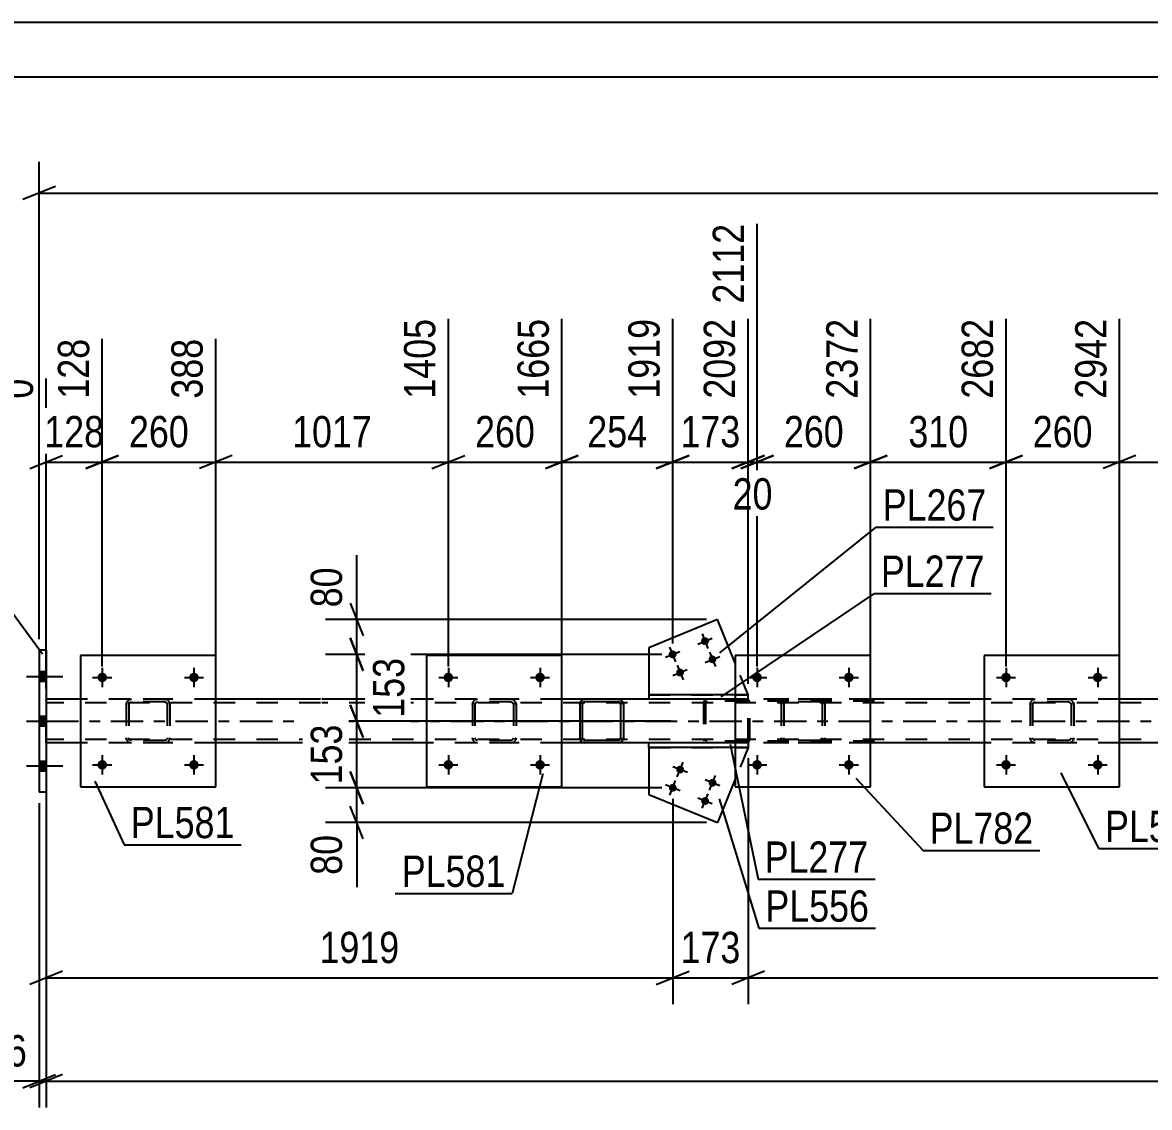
# Model space of a CAD drawing. Header units: millimetres. Extents: x -78 to 763, y -424 to 170.
# Drawn here: x 8.3 to 111.5, y 71 to 170.3 of the extents above; entities that cross this region are included whole.
import ezdxf

# ---------------------------------------------------------------- set-up
doc = ezdxf.new("R2010")
doc.units = ezdxf.units.MM
doc.linetypes.add('DXK_LINE_DOT2', pattern=[3.9198, 1.9599, -1.9599])
doc.linetypes.add('DXK_LINE_DOT3', pattern=[5.9187, 2.979, -0.9799, 0.9799, -0.9799])
doc.styles.add('Arial Narrow', font='ARIALN.TTF', dxfattribs={"height": 0.2})

# ---------------------------------------------------------------- blocks, each defined once
blk = doc.blocks.new('Unknown-814185653-1133')
at = {"color": 5, "linetype": 'Continuous'}
for p, q in [((762.64, 170.32), (-78.36, 170.32)), ((757.64, 165.32), (-73.36, 165.32))]:
    blk.add_line(p, q, dxfattribs=at)
blk = doc.blocks.new('Part-814185653-2942 - 2694')
at = {"color": 2, "linetype": 'Continuous'}
for p, q in [((73.55, 108.77), (65.62, 108.77)), ((65.62, 108.77), (65.62, 108.37)), ((73.55, 108.37), (65.62, 108.37))]:
    blk.add_line(p, q, dxfattribs=at)
at = {"color": 7, "linetype": 'DXK_LINE_DOT2'}
for p, q in [((74.73, 108.77), (73.55, 108.77)), ((74.73, 108.37), (74.73, 108.77)), ((73.55, 108.37), (74.73, 108.37))]:
    blk.add_line(p, q, dxfattribs=at)
blk = doc.blocks.new('Part-814185653-2716 - 2694')
at = {"color": 2, "linetype": 'Continuous'}
for p, q in [((108.75, 112.37), (96.35, 112.37)), ((96.35, 112.37), (96.35, 100.37)), ((108.75, 100.37), (108.75, 112.37)), ((96.35, 100.37), (108.75, 100.37))]:
    blk.add_line(p, q, dxfattribs=at)
blk = doc.blocks.new('Part-814185653-2717 - 2694')
at = {"color": 7, "linetype": 'DXK_LINE_DOT2'}
for p, q in [((49.47, 107.89), (49.5, 108.08)), ((49.5, 108.08), (49.47, 107.89)), ((49.47, 107.89), (49.47, 104.85)), ((49.71, 107.89), (49.72, 107.98)), ((49.71, 107.89), (49.71, 104.85)), ((49.72, 107.98), (49.78, 108.06)), ((49.76, 108.34), (49.95, 108.37)), ((49.95, 108.37), (49.76, 108.34)), ((49.78, 108.06), (49.85, 108.11)), ((49.85, 108.11), (49.95, 108.13)), ((52.99, 108.37), (49.95, 108.37)), ((52.99, 108.13), (49.95, 108.13)), ((52.99, 108.37), (53.17, 108.34)), ((53.17, 108.34), (52.99, 108.37)), ((52.99, 108.13), (53.08, 108.11)), ((53.08, 108.11), (53.16, 108.06)), ((53.16, 108.06), (53.21, 107.98)), ((53.21, 107.98), (53.23, 107.89)), ((53.23, 107.89), (53.23, 104.85)), ((53.43, 108.08), (53.47, 107.89)), ((53.47, 107.89), (53.43, 108.08)), ((53.47, 107.89), (53.47, 104.85)), ((49.5, 104.67), (49.47, 104.85)), ((49.47, 104.85), (49.5, 104.67)), ((49.72, 104.76), (49.71, 104.85)), ((49.78, 104.68), (49.72, 104.76)), ((49.95, 104.37), (49.76, 104.41)), ((49.76, 104.41), (49.95, 104.37)), ((49.85, 104.63), (49.78, 104.68)), ((49.95, 104.61), (49.85, 104.63)), ((52.99, 104.61), (49.95, 104.61)), ((52.99, 104.37), (49.95, 104.37)), ((53.08, 104.63), (52.99, 104.61)), ((53.17, 104.41), (52.99, 104.37)), ((52.99, 104.37), (53.17, 104.41)), ((53.16, 104.68), (53.08, 104.63)), ((53.21, 104.76), (53.16, 104.68)), ((53.23, 104.85), (53.21, 104.76)), ((53.47, 104.85), (53.43, 104.67)), ((53.43, 104.67), (53.47, 104.85))]:
    blk.add_line(p, q, dxfattribs=at)
at = {"color": 7, "linetype": 'DXK_LINE_DOT3'}
blk.add_line((51.47, 106.37), (51.47, 106.37), dxfattribs=at)
at = {"color": 7, "linetype": 'DXK_LINE_DOT2'}
for centre, start, end in [((49.95, 107.89), 112.5, 157.5), ((49.95, 107.89), 112.5, 157.5), ((52.99, 107.89), 22.5, 67.5), ((52.99, 107.89), 22.5, 67.5), ((49.95, 104.85), 202.5, 247.5), ((49.95, 104.85), 202.5, 247.5), ((52.99, 104.85), 292.5, 337.5), ((52.99, 104.85), 292.5, 337.5)]:
    blk.add_arc(centre, 0.48, start, end, dxfattribs=at)
blk = doc.blocks.new('Part-814185653-2722 - 2694')
at = {"color": 2, "linetype": 'Continuous'}
for p, q in [((57.67, 112.37), (45.27, 112.37)), ((45.27, 112.37), (45.27, 100.37)), ((57.67, 100.37), (57.67, 112.37)), ((45.27, 100.37), (57.67, 100.37))]:
    blk.add_line(p, q, dxfattribs=at)
blk = doc.blocks.new('Bolt-814185653-2788 - 2694')
at = {"linetype": 'Continuous'}
for points in [[(98.79, 110.37, -1), (97.91, 110.37, -1)], [(107.19, 110.37, -1), (106.31, 110.37, -1)]]:
    blk.add_hatch(color=1, dxfattribs=at).paths.add_polyline_path(points)
at = {"color": 1, "linetype": 'Continuous'}
for p, q in [((98.35, 111.25), (98.35, 109.49)), ((106.75, 111.25), (106.75, 109.49)), ((97.47, 110.37), (99.23, 110.37)), ((105.87, 110.37), (107.63, 110.37))]:
    blk.add_line(p, q, dxfattribs=at)
blk = doc.blocks.new('Bolt-814185653-2789 - 2694')
at = {"linetype": 'Continuous'}
for points in [[(47.71, 102.37, -1), (46.83, 102.37, -1)], [(56.11, 102.37, -1), (55.23, 102.37, -1)]]:
    blk.add_hatch(color=1, dxfattribs=at).paths.add_polyline_path(points)
at = {"color": 1, "linetype": 'Continuous'}
for p, q in [((47.27, 103.25), (47.27, 101.49)), ((55.67, 103.25), (55.67, 101.49)), ((46.39, 102.37), (48.15, 102.37)), ((54.79, 102.37), (56.55, 102.37))]:
    blk.add_line(p, q, dxfattribs=at)
blk = doc.blocks.new('Bolt-814185653-2790 - 2694')
at = {"linetype": 'Continuous'}
for points in [[(47.71, 110.37, -1), (46.83, 110.37, -1)], [(56.11, 110.37, -1), (55.23, 110.37, -1)]]:
    blk.add_hatch(color=1, dxfattribs=at).paths.add_polyline_path(points)
at = {"color": 1, "linetype": 'Continuous'}
for p, q in [((47.27, 111.25), (47.27, 109.49)), ((55.67, 111.25), (55.67, 109.49)), ((46.39, 110.37), (48.15, 110.37)), ((54.79, 110.37), (56.55, 110.37))]:
    blk.add_line(p, q, dxfattribs=at)
blk = doc.blocks.new('Part-814185653-2743 - 2694')
at = {"color": 7, "linetype": 'DXK_LINE_DOT2'}
for p, q in [((100.55, 107.89), (100.58, 108.08)), ((100.58, 108.08), (100.55, 107.89)), ((100.55, 107.89), (100.55, 104.85)), ((100.79, 107.89), (100.8, 107.98)), ((100.79, 107.89), (100.79, 104.85)), ((100.8, 107.98), (100.86, 108.06)), ((100.84, 108.34), (101.03, 108.37)), ((101.03, 108.37), (100.84, 108.34)), ((100.86, 108.06), (100.93, 108.11)), ((100.93, 108.11), (101.03, 108.13)), ((104.07, 108.37), (101.03, 108.37)), ((104.07, 108.13), (101.03, 108.13)), ((104.07, 108.37), (104.25, 108.34)), ((104.25, 108.34), (104.07, 108.37)), ((104.07, 108.13), (104.16, 108.11)), ((104.16, 108.11), (104.24, 108.06)), ((104.24, 108.06), (104.29, 107.98)), ((104.29, 107.98), (104.31, 107.89)), ((104.31, 107.89), (104.31, 104.85)), ((104.51, 108.08), (104.55, 107.89)), ((104.55, 107.89), (104.51, 108.08)), ((104.55, 107.89), (104.55, 104.85)), ((100.58, 104.67), (100.55, 104.85)), ((100.55, 104.85), (100.58, 104.67)), ((100.8, 104.76), (100.79, 104.85)), ((100.86, 104.68), (100.8, 104.76)), ((101.03, 104.37), (100.84, 104.41)), ((100.84, 104.41), (101.03, 104.37)), ((100.93, 104.63), (100.86, 104.68)), ((101.03, 104.61), (100.93, 104.63)), ((104.07, 104.61), (101.03, 104.61)), ((104.07, 104.37), (101.03, 104.37)), ((104.16, 104.63), (104.07, 104.61)), ((104.25, 104.41), (104.07, 104.37)), ((104.07, 104.37), (104.25, 104.41)), ((104.24, 104.68), (104.16, 104.63)), ((104.29, 104.76), (104.24, 104.68)), ((104.31, 104.85), (104.29, 104.76)), ((104.55, 104.85), (104.51, 104.67)), ((104.51, 104.67), (104.55, 104.85))]:
    blk.add_line(p, q, dxfattribs=at)
at = {"color": 7, "linetype": 'DXK_LINE_DOT3'}
blk.add_line((102.55, 106.37), (102.55, 106.37), dxfattribs=at)
at = {"color": 7, "linetype": 'DXK_LINE_DOT2'}
for centre, start, end in [((101.03, 107.89), 112.5, 157.5), ((101.03, 107.89), 112.5, 157.5), ((104.07, 107.89), 22.5, 67.5), ((104.07, 107.89), 22.5, 67.5), ((101.03, 104.85), 202.5, 247.5), ((101.03, 104.85), 202.5, 247.5), ((104.07, 104.85), 292.5, 337.5), ((104.07, 104.85), 292.5, 337.5)]:
    blk.add_arc(centre, 0.48, start, end, dxfattribs=at)
blk = doc.blocks.new('Part-814185653-2817 - 2694')
at = {"color": 2, "linetype": 'Continuous'}
for p, q in [((13.57, 108.37), (10.43, 108.37)), ((35.57, 108.37), (25.97, 108.37)), ((45.27, 108.37), (35.67, 108.37)), ((59.78, 108.37), (57.67, 108.37)), ((65.62, 108.37), (62.82, 108.37)), ((96.35, 108.37), (85.95, 108.37)), ((147.43, 108.37), (108.75, 108.37)), ((13.57, 104.37), (10.43, 104.37)), ((35.57, 104.37), (25.97, 104.37)), ((45.27, 104.37), (35.67, 104.37)), ((59.78, 104.37), (57.67, 104.37)), ((65.63, 104.37), (62.82, 104.37)), ((96.35, 104.37), (85.95, 104.37)), ((147.43, 104.37), (108.75, 104.37))]:
    blk.add_line(p, q, dxfattribs=at)
at = {"color": 7, "linetype": 'DXK_LINE_DOT2'}
for p, q in [((10.43, 104.37), (10.43, 108.37)), ((35.57, 108.05), (10.43, 108.05)), ((25.97, 108.37), (13.57, 108.37)), ((639.89, 108.05), (35.67, 108.05)), ((57.67, 108.37), (45.27, 108.37)), ((62.82, 108.37), (59.78, 108.37)), ((85.95, 108.37), (65.62, 108.37)), ((108.75, 108.37), (96.35, 108.37)), ((35.57, 104.69), (10.43, 104.69)), ((25.97, 104.37), (13.57, 104.37)), ((639.89, 104.69), (35.67, 104.69)), ((57.67, 104.37), (45.27, 104.37)), ((62.82, 104.37), (59.78, 104.37)), ((85.95, 104.37), (65.63, 104.37)), ((108.75, 104.37), (96.35, 104.37))]:
    blk.add_line(p, q, dxfattribs=at)
at = {"color": 7, "linetype": 'DXK_LINE_DOT3'}
for p, q in [((10.43, 106.37), (35.57, 106.37)), ((35.67, 106.37), (639.89, 106.37))]:
    blk.add_line(p, q, dxfattribs=at)
blk = doc.blocks.new('Bolt-814185653-2812 - 2694')
at = {"linetype": 'Continuous'}
for points in [[(10.43, 110.03), (10.43, 110.91), (9.79, 110.91), (9.79, 110.03)], [(10.43, 110.03), (10.43, 110.91), (9.79, 110.91), (9.79, 110.03)], [(10.43, 110.03), (10.43, 110.91), (9.79, 110.91), (9.79, 110.03)], [(10.43, 105.93), (10.43, 106.81), (9.79, 106.81), (9.79, 105.93)], [(10.43, 105.93), (10.43, 106.81), (9.79, 106.81), (9.79, 105.93)], [(10.43, 101.83), (10.43, 102.71), (9.79, 102.71), (9.79, 101.83)], [(10.43, 101.83), (10.43, 102.71), (9.79, 102.71), (9.79, 101.83)], [(10.43, 101.83), (10.43, 102.71), (9.79, 102.71), (9.79, 101.83)]]:
    blk.add_hatch(color=1, dxfattribs=at).paths.add_polyline_path(points)
at = {"color": 1, "linetype": 'Continuous'}
for p, q in [((8.63, 110.47), (11.95, 110.47)), ((8.63, 110.47), (11.95, 110.47)), ((8.63, 110.47), (11.95, 110.47)), ((9.79, 110.91), (10.43, 110.91)), ((9.79, 110.91), (10.43, 110.91)), ((9.79, 110.91), (10.43, 110.91)), ((9.79, 110.03), (10.43, 110.03)), ((9.79, 110.03), (10.43, 110.03)), ((9.79, 110.03), (10.43, 110.03)), ((8.63, 106.37), (11.95, 106.37)), ((8.63, 106.37), (11.95, 106.37)), ((9.79, 106.81), (10.43, 106.81)), ((9.79, 106.81), (10.43, 106.81)), ((9.79, 105.93), (10.43, 105.93)), ((9.79, 105.93), (10.43, 105.93)), ((8.63, 102.27), (11.95, 102.27)), ((8.63, 102.27), (11.95, 102.27)), ((8.63, 102.27), (11.95, 102.27)), ((9.79, 102.71), (10.43, 102.71)), ((9.79, 102.71), (10.43, 102.71)), ((9.79, 102.71), (10.43, 102.71)), ((9.79, 101.83), (10.43, 101.83)), ((9.79, 101.83), (10.43, 101.83)), ((9.79, 101.83), (10.43, 101.83))]:
    blk.add_line(p, q, dxfattribs=at)
blk = doc.blocks.new('Bolt-814185653-2749 - 2694')
at = {"linetype": 'Continuous'}
for points in [[(98.79, 102.37, -1), (97.91, 102.37, -1)], [(107.19, 102.37, -1), (106.31, 102.37, -1)]]:
    blk.add_hatch(color=1, dxfattribs=at).paths.add_polyline_path(points)
at = {"color": 1, "linetype": 'Continuous'}
for p, q in [((98.35, 103.25), (98.35, 101.49)), ((106.75, 103.25), (106.75, 101.49)), ((97.47, 102.37), (99.23, 102.37)), ((105.87, 102.37), (107.63, 102.37))]:
    blk.add_line(p, q, dxfattribs=at)
blk = doc.blocks.new('Part-814185653-2896 - 2694')
at = {"color": 2, "linetype": 'Continuous'}
for p, q in [((10.43, 112.87), (9.79, 112.87)), ((9.79, 112.87), (9.79, 99.87)), ((10.43, 112.87), (10.43, 99.87)), ((10.43, 99.87), (9.79, 99.87))]:
    blk.add_line(p, q, dxfattribs=at)
blk = doc.blocks.new('Part-814185653-2891 - 2694')
at = {"color": 7, "linetype": 'DXK_LINE_DOT2'}
for p, q in [((70.66, 108.18), (70.64, 108.05)), ((70.64, 108.05), (70.64, 104.69)), ((70.81, 108.05), (70.82, 108.11)), ((70.81, 108.05), (70.81, 104.69)), ((70.82, 108.11), (70.86, 108.17)), ((70.98, 108.37), (70.85, 108.35)), ((70.86, 108.17), (70.89, 108.19)), ((70.89, 108.19), (70.91, 108.2)), ((70.91, 108.2), (70.98, 108.21)), ((86.31, 108.37), (70.98, 108.37)), ((86.31, 108.21), (70.98, 108.21)), ((74.69, 108.35), (74.56, 108.37)), ((74.56, 108.21), (74.62, 108.2)), ((74.62, 108.2), (74.68, 108.17)), ((74.68, 108.17), (74.71, 108.11)), ((74.71, 108.11), (74.73, 108.05)), ((74.73, 104.69), (74.73, 108.05)), ((74.9, 108.05), (74.87, 108.18)), ((74.9, 104.69), (74.9, 108.05)), ((70.64, 104.69), (70.66, 104.57)), ((70.82, 104.63), (70.81, 104.69)), ((70.86, 104.58), (70.82, 104.63)), ((70.85, 104.4), (70.98, 104.37)), ((70.91, 104.54), (70.86, 104.58)), ((70.98, 104.53), (70.91, 104.54)), ((86.31, 104.53), (70.98, 104.53)), ((86.31, 104.37), (70.98, 104.37)), ((74.62, 104.54), (74.56, 104.53)), ((74.56, 104.37), (74.69, 104.4)), ((74.68, 104.58), (74.62, 104.54)), ((74.71, 104.63), (74.68, 104.58)), ((74.73, 104.69), (74.71, 104.63)), ((74.87, 104.57), (74.9, 104.69))]:
    blk.add_line(p, q, dxfattribs=at)
for centre, start, end in [((70.97, 108.04), 110.7583, 155.68), ((74.57, 108.04), 24.32, 69.2417), ((74.57, 104.71), 290.7583, 335.68)]:
    blk.add_arc(centre, 0.331, start, end, dxfattribs=at)
blk = doc.blocks.new('Bolt-814185653-2919 - 2694')
at = {"linetype": 'Continuous'}
for points in [[(16.01, 110.37, -1), (15.13, 110.37, -1)], [(24.41, 110.37, -1), (23.53, 110.37, -1)]]:
    blk.add_hatch(color=1, dxfattribs=at).paths.add_polyline_path(points)
at = {"color": 1, "linetype": 'Continuous'}
for p, q in [((15.57, 111.25), (15.57, 109.49)), ((23.97, 111.25), (23.97, 109.49)), ((14.69, 110.37), (16.45, 110.37)), ((23.09, 110.37), (24.85, 110.37))]:
    blk.add_line(p, q, dxfattribs=at)
blk = doc.blocks.new('Bolt-814185653-2920 - 2694')
at = {"linetype": 'Continuous'}
for points in [[(16.01, 102.37, -1), (15.13, 102.37, -1)], [(24.41, 102.37, -1), (23.53, 102.37, -1)]]:
    blk.add_hatch(color=1, dxfattribs=at).paths.add_polyline_path(points)
at = {"color": 1, "linetype": 'Continuous'}
for p, q in [((15.57, 103.25), (15.57, 101.49)), ((23.97, 103.25), (23.97, 101.49)), ((14.69, 102.37), (16.45, 102.37)), ((23.09, 102.37), (24.85, 102.37))]:
    blk.add_line(p, q, dxfattribs=at)
blk = doc.blocks.new('Part-814185653-2925 - 2694')
at = {"color": 2, "linetype": 'Continuous'}
for p, q in [((25.97, 112.37), (13.57, 112.37)), ((13.57, 112.37), (13.57, 100.37)), ((25.97, 100.37), (25.97, 112.37)), ((13.57, 100.37), (25.97, 100.37))]:
    blk.add_line(p, q, dxfattribs=at)
blk = doc.blocks.new('Part-814185653-2926 - 2694')
at = {"color": 7, "linetype": 'DXK_LINE_DOT2'}
for p, q in [((17.77, 107.89), (17.8, 108.08)), ((17.8, 108.08), (17.77, 107.89)), ((17.77, 107.89), (17.77, 104.85)), ((18.01, 107.89), (18.02, 107.98)), ((18.01, 107.89), (18.01, 104.85)), ((18.02, 107.98), (18.08, 108.06)), ((18.06, 108.34), (18.25, 108.37)), ((18.25, 108.37), (18.06, 108.34)), ((18.08, 108.06), (18.15, 108.11)), ((18.15, 108.11), (18.25, 108.13)), ((21.29, 108.37), (18.25, 108.37)), ((21.29, 108.13), (18.25, 108.13)), ((21.29, 108.37), (21.47, 108.34)), ((21.47, 108.34), (21.29, 108.37)), ((21.29, 108.13), (21.38, 108.11)), ((21.38, 108.11), (21.46, 108.06)), ((21.46, 108.06), (21.51, 107.98)), ((21.51, 107.98), (21.53, 107.89)), ((21.53, 107.89), (21.53, 104.85)), ((21.73, 108.08), (21.77, 107.89)), ((21.77, 107.89), (21.73, 108.08)), ((21.77, 107.89), (21.77, 104.85)), ((17.8, 104.67), (17.77, 104.85)), ((17.77, 104.85), (17.8, 104.67)), ((18.02, 104.76), (18.01, 104.85)), ((18.08, 104.68), (18.02, 104.76)), ((18.25, 104.37), (18.06, 104.41)), ((18.06, 104.41), (18.25, 104.37)), ((18.15, 104.63), (18.08, 104.68)), ((18.25, 104.61), (18.15, 104.63)), ((21.29, 104.61), (18.25, 104.61)), ((21.29, 104.37), (18.25, 104.37)), ((21.38, 104.63), (21.29, 104.61)), ((21.47, 104.41), (21.29, 104.37)), ((21.29, 104.37), (21.47, 104.41)), ((21.46, 104.68), (21.38, 104.63)), ((21.51, 104.76), (21.46, 104.68)), ((21.53, 104.85), (21.51, 104.76)), ((21.77, 104.85), (21.73, 104.67)), ((21.73, 104.67), (21.77, 104.85))]:
    blk.add_line(p, q, dxfattribs=at)
at = {"color": 7, "linetype": 'DXK_LINE_DOT3'}
blk.add_line((19.77, 106.37), (19.77, 106.37), dxfattribs=at)
at = {"color": 7, "linetype": 'DXK_LINE_DOT2'}
for centre, start, end in [((18.25, 107.89), 112.5, 157.5), ((18.25, 107.89), 112.5, 157.5), ((21.29, 107.89), 22.5, 67.5), ((21.29, 107.89), 22.5, 67.5), ((18.25, 104.85), 202.5, 247.5), ((18.25, 104.85), 202.5, 247.5), ((21.29, 104.85), 292.5, 337.5), ((21.29, 104.85), 292.5, 337.5)]:
    blk.add_arc(centre, 0.48, start, end, dxfattribs=at)
blk = doc.blocks.new('Bolt-814185653-2927 - 2694')
at = {"linetype": 'Continuous'}
for points in [[(71.11, 113.83, -1), (70.44, 113.55, -1)], [(68.15, 112.62, -1), (67.48, 112.34, -1)], [(71.79, 112.16, -1), (71.13, 111.89, -1)], [(68.83, 110.95, -1), (68.16, 110.68, -1)]]:
    blk.add_hatch(color=1, dxfattribs=at).paths.add_polyline_path(points)
at = {"color": 1, "linetype": 'Continuous'}
for p, q in [((70.11, 113.42), (71.44, 113.96)), ((70.51, 114.36), (71.05, 113.02)), ((67.15, 112.21), (68.48, 112.75)), ((67.54, 113.15), (68.09, 111.81)), ((71.19, 112.69), (71.73, 111.36)), ((68.22, 111.48), (68.77, 110.15)), ((70.79, 111.75), (72.13, 112.3)), ((67.83, 110.54), (69.16, 111.09))]:
    blk.add_line(p, q, dxfattribs=at)
blk = doc.blocks.new('Part-814185653-2957 - 2694')
at = {"color": 2, "linetype": 'Continuous'}
for p, q in [((71.91, 115.67), (65.62, 113.09)), ((73.55, 111.67), (71.91, 115.67)), ((65.62, 113.09), (65.62, 108.77))]:
    blk.add_line(p, q, dxfattribs=at)
at = {"color": 7, "linetype": 'DXK_LINE_DOT2'}
for p, q in [((74.73, 108.77), (73.55, 111.67)), ((65.62, 108.77), (74.73, 108.77))]:
    blk.add_line(p, q, dxfattribs=at)
blk = doc.blocks.new('Bolt-814185653-2958 - 2694')
at = {"linetype": 'Continuous'}
for points in [[(68.17, 102.07, -1), (68.84, 101.8, -1)], [(67.49, 100.4, -1), (68.16, 100.13, -1)], [(71.13, 100.86, -1), (71.8, 100.59, -1)], [(70.45, 99.19, -1), (71.12, 98.92, -1)]]:
    blk.add_hatch(color=1, dxfattribs=at).paths.add_polyline_path(points)
at = {"color": 1, "linetype": 'Continuous'}
for p, q in [((69.17, 101.66), (67.84, 102.2)), ((68.23, 101.27), (68.77, 102.6)), ((71.19, 100.06), (71.74, 101.39)), ((68.49, 99.99), (67.16, 100.54)), ((67.55, 99.6), (68.09, 100.93)), ((72.13, 100.45), (70.8, 101)), ((71.45, 98.79), (70.12, 99.33)), ((70.51, 98.39), (71.06, 99.72))]:
    blk.add_line(p, q, dxfattribs=at)
blk = doc.blocks.new('Part-814185653-2973 - 2694')
at = {"color": 2, "linetype": 'Continuous'}
for p, q in [((73.55, 104.37), (65.63, 104.37)), ((65.63, 103.97), (65.63, 104.37)), ((73.55, 103.97), (65.63, 103.97))]:
    blk.add_line(p, q, dxfattribs=at)
at = {"color": 7, "linetype": 'DXK_LINE_DOT2'}
for p, q in [((74.73, 104.37), (73.55, 104.37)), ((74.73, 104.37), (74.73, 103.97)), ((74.73, 103.97), (73.55, 103.97))]:
    blk.add_line(p, q, dxfattribs=at)
blk = doc.blocks.new('Part-814185653-2988 - 2694')
at = {"color": 2, "linetype": 'Continuous'}
for p, q in [((65.63, 103.97), (65.63, 99.65)), ((73.55, 101.07), (71.92, 97.08)), ((65.63, 99.65), (71.92, 97.08))]:
    blk.add_line(p, q, dxfattribs=at)
at = {"color": 7, "linetype": 'DXK_LINE_DOT2'}
for p, q in [((65.63, 103.97), (74.73, 103.97)), ((74.73, 103.97), (73.55, 101.07))]:
    blk.add_line(p, q, dxfattribs=at)
blk = doc.blocks.new('Part-814185653-3008 - 2694')
at = {"color": 7, "linetype": 'DXK_LINE_DOT2'}
for p, q in [((77.75, 107.89), (77.79, 108.08)), ((77.79, 108.08), (77.75, 107.89)), ((77.75, 107.89), (77.75, 104.85)), ((77.99, 107.89), (78.01, 107.98)), ((77.99, 107.89), (77.99, 104.85)), ((78.01, 107.98), (78.06, 108.06)), ((78.05, 108.34), (78.23, 108.37)), ((78.23, 108.37), (78.05, 108.34)), ((78.06, 108.06), (78.14, 108.11)), ((78.14, 108.11), (78.23, 108.13)), ((81.27, 108.37), (78.23, 108.37)), ((81.27, 108.13), (78.23, 108.13)), ((81.27, 108.37), (81.45, 108.34)), ((81.45, 108.34), (81.27, 108.37)), ((81.27, 108.13), (81.36, 108.11)), ((81.36, 108.11), (81.44, 108.06)), ((81.44, 108.06), (81.49, 107.98)), ((81.49, 107.98), (81.51, 107.89)), ((81.51, 107.89), (81.51, 104.85)), ((81.71, 108.08), (81.75, 107.89)), ((81.75, 107.89), (81.71, 108.08)), ((81.75, 107.89), (81.75, 104.85)), ((77.79, 104.67), (77.75, 104.85)), ((77.75, 104.85), (77.79, 104.67)), ((78.01, 104.76), (77.99, 104.85)), ((78.06, 104.68), (78.01, 104.76)), ((78.23, 104.37), (78.05, 104.41)), ((78.05, 104.41), (78.23, 104.37)), ((78.14, 104.63), (78.06, 104.68)), ((78.23, 104.61), (78.14, 104.63)), ((81.27, 104.61), (78.23, 104.61)), ((81.27, 104.37), (78.23, 104.37)), ((81.36, 104.63), (81.27, 104.61)), ((81.45, 104.41), (81.27, 104.37)), ((81.27, 104.37), (81.45, 104.41)), ((81.44, 104.68), (81.36, 104.63)), ((81.49, 104.76), (81.44, 104.68)), ((81.51, 104.85), (81.49, 104.76)), ((81.75, 104.85), (81.71, 104.67)), ((81.71, 104.67), (81.75, 104.85))]:
    blk.add_line(p, q, dxfattribs=at)
at = {"color": 7, "linetype": 'DXK_LINE_DOT3'}
blk.add_line((79.75, 106.37), (79.75, 106.37), dxfattribs=at)
at = {"color": 7, "linetype": 'DXK_LINE_DOT2'}
for centre, start, end in [((78.23, 107.89), 112.5, 157.5), ((78.23, 107.89), 112.5, 157.5), ((81.27, 107.89), 22.5, 67.5), ((81.27, 107.89), 22.5, 67.5), ((78.23, 104.85), 202.5, 247.5), ((78.23, 104.85), 202.5, 247.5), ((81.27, 104.85), 292.5, 337.5), ((81.27, 104.85), 292.5, 337.5)]:
    blk.add_arc(centre, 0.48, start, end, dxfattribs=at)
blk = doc.blocks.new('Part-814185653-3013 - 2694')
at = {"color": 2, "linetype": 'Continuous'}
for p, q in [((85.95, 112.37), (73.55, 112.37)), ((73.55, 112.37), (73.55, 100.37)), ((85.95, 100.37), (85.95, 112.37)), ((73.55, 100.37), (85.95, 100.37))]:
    blk.add_line(p, q, dxfattribs=at)
blk = doc.blocks.new('Bolt-814185653-3014 - 2694')
at = {"linetype": 'Continuous'}
for points in [[(75.99, 102.37, -1), (75.11, 102.37, -1)], [(84.39, 102.37, -1), (83.51, 102.37, -1)]]:
    blk.add_hatch(color=1, dxfattribs=at).paths.add_polyline_path(points)
at = {"color": 1, "linetype": 'Continuous'}
for p, q in [((75.55, 103.25), (75.55, 101.49)), ((83.95, 103.25), (83.95, 101.49)), ((74.67, 102.37), (76.43, 102.37)), ((83.07, 102.37), (84.83, 102.37))]:
    blk.add_line(p, q, dxfattribs=at)
blk = doc.blocks.new('Bolt-814185653-3015 - 2694')
at = {"linetype": 'Continuous'}
for points in [[(75.99, 110.37, -1), (75.11, 110.37, -1)], [(84.39, 110.37, -1), (83.51, 110.37, -1)]]:
    blk.add_hatch(color=1, dxfattribs=at).paths.add_polyline_path(points)
at = {"color": 1, "linetype": 'Continuous'}
for p, q in [((75.55, 111.25), (75.55, 109.49)), ((83.95, 111.25), (83.95, 109.49)), ((74.67, 110.37), (76.43, 110.37)), ((83.07, 110.37), (84.83, 110.37))]:
    blk.add_line(p, q, dxfattribs=at)
blk = doc.blocks.new('Part-814185653-3016 - 2694')
at = {"color": 2, "linetype": 'Continuous'}
for p, q in [((59.33, 108.08), (59.3, 107.89)), ((59.3, 107.89), (59.3, 104.85)), ((59.55, 107.98), (59.54, 107.89)), ((59.54, 107.89), (59.54, 104.85)), ((59.61, 108.06), (59.55, 107.98)), ((59.78, 108.37), (59.59, 108.34)), ((59.68, 108.11), (59.61, 108.06)), ((59.78, 108.13), (59.68, 108.11)), ((62.82, 108.37), (59.78, 108.37)), ((62.82, 108.13), (59.78, 108.13)), ((63, 108.34), (62.82, 108.37)), ((62.91, 108.11), (62.82, 108.13)), ((62.99, 108.06), (62.91, 108.11)), ((63.04, 107.98), (62.99, 108.06)), ((63.06, 107.89), (63.04, 107.98)), ((63.06, 104.85), (63.06, 107.89)), ((63.3, 107.89), (63.26, 108.08)), ((63.3, 107.89), (63.3, 104.85)), ((59.3, 104.85), (59.33, 104.67)), ((59.54, 104.85), (59.55, 104.76)), ((59.55, 104.76), (59.61, 104.68)), ((59.59, 104.41), (59.78, 104.37)), ((59.61, 104.68), (59.68, 104.63)), ((59.68, 104.63), (59.78, 104.61)), ((62.82, 104.61), (59.78, 104.61)), ((62.82, 104.37), (59.78, 104.37)), ((62.82, 104.61), (62.91, 104.63)), ((62.82, 104.37), (63, 104.41)), ((62.91, 104.63), (62.99, 104.68)), ((62.99, 104.68), (63.04, 104.76)), ((63.04, 104.76), (63.06, 104.85)), ((63.26, 104.67), (63.3, 104.85))]:
    blk.add_line(p, q, dxfattribs=at)
at = {"color": 7, "linetype": 'DXK_LINE_DOT2'}
for p, q in [((59.3, 107.89), (59.33, 108.08)), ((59.59, 108.34), (59.78, 108.37)), ((62.82, 108.37), (63, 108.34)), ((63.26, 108.08), (63.3, 107.89)), ((59.33, 104.67), (59.3, 104.85)), ((59.78, 104.37), (59.59, 104.41)), ((63, 104.41), (62.82, 104.37)), ((63.3, 104.85), (63.26, 104.67))]:
    blk.add_line(p, q, dxfattribs=at)
at = {"color": 2, "linetype": 'Continuous'}
for centre, start, end in [((59.78, 107.89), 112.5, 157.5), ((62.82, 107.89), 22.5, 67.5), ((59.78, 104.85), 202.5, 247.5), ((62.82, 104.85), 292.5, 337.5)]:
    blk.add_arc(centre, 0.48, start, end, dxfattribs=at)
at = {"color": 7, "linetype": 'DXK_LINE_DOT2'}
for centre, start, end in [((59.78, 107.89), 112.5, 157.5), ((62.82, 107.89), 22.5, 67.5), ((59.78, 104.85), 202.5, 247.5), ((62.82, 104.85), 292.5, 337.5)]:
    blk.add_arc(centre, 0.48, start, end, dxfattribs=at)
blk = doc.blocks.new('StraightDimension-814185653-10232 - 2694')
at = {"color": 7, "linetype": 'Continuous'}
for p, q in [((38.88, 115.67), (38.88, 121.57)), ((38.88, 115.67), (38.88, 121.57)), ((38.28, 117.17), (39.48, 114.17)), ((70.91, 115.67), (36.03, 115.67)), ((38.88, 112.48), (38.88, 115.67)), ((39.48, 110.98), (38.28, 113.98)), ((66.82, 112.48), (36.03, 112.48))]:
    blk.add_line(p, q, dxfattribs=at)
at = {"color": 0}
blk.add_wipeout([(38.13, 121.05), (33.93, 121.05), (33.93, 116.19), (38.13, 116.19)], dxfattribs=at)
at = {"color": 3, "style": 'Arial Narrow'}
blk.add_text('80', height=2.863, rotation=90.0002, dxfattribs=at).set_placement((37.53, 116.79))
blk = doc.blocks.new('StraightDimension-814185653-12200 - 2694')
at = {"color": 7, "linetype": 'Continuous'}
for p, q in [((15.57, 111.37), (15.57, 141.37)), ((10.43, 109.37), (10.43, 137.72)), ((8.93, 129.49), (11.93, 130.69)), ((10.43, 130.09), (15.57, 130.09)), ((17.07, 130.69), (14.07, 129.49))]:
    blk.add_line(p, q, dxfattribs=at)
at = {"color": 0}
blk.add_wipeout([(16.34, 130.84), (16.34, 135.04), (9.66, 135.04), (9.66, 130.84)], dxfattribs=at)
at = {"color": 3, "style": 'Arial Narrow'}
blk.add_text('128', height=2.863, dxfattribs=at).set_placement((10.26, 131.44))
at = {"color": 0, "linetype": 'Continuous'}
for points in [[(14.97, 141.97), (10.77, 141.97), (10.77, 135.29), (14.97, 135.29)], [(9.83, 138.32), (5.63, 138.32), (5.63, 135.29), (9.83, 135.29)]]:
    blk.add_wipeout(points, dxfattribs=at)
at = {"color": 3, "linetype": 'Continuous', "style": 'Arial Narrow'}
for s, height, p in [('128', 2.863, (14.37, 135.89)), ('0', 2.86, (9.23, 135.89))]:
    blk.add_text(s, height=height, rotation=90.0002, dxfattribs=at).set_placement(p)
blk = doc.blocks.new('StraightDimension-814185653-12190 - 2694')
at = {"color": 7, "linetype": 'Continuous'}
for p, q in [((108.75, 109.37), (108.75, 143.2)), ((149.43, 111.37), (149.43, 138.7)), ((110.25, 130.69), (107.25, 129.49)), ((108.75, 130.09), (149.43, 130.09)), ((147.93, 129.49), (150.93, 130.69))]:
    blk.add_line(p, q, dxfattribs=at)
at = {"color": 0}
blk.add_wipeout([(133.34, 130.84), (133.34, 135.04), (124.83, 135.04), (124.83, 130.84)], dxfattribs=at)
at = {"color": 3, "style": 'Arial Narrow'}
blk.add_text('1017', height=2.863, dxfattribs=at).set_placement((125.43, 131.44))
at = {"color": 0, "linetype": 'Continuous'}
blk.add_wipeout([(148.83, 139.3), (144.63, 139.3), (144.63, 130.79), (148.83, 130.79)], dxfattribs=at)
at = {"color": 3, "linetype": 'Continuous', "style": 'Arial Narrow'}
blk.add_text('3959', height=2.863, rotation=90.0002, dxfattribs=at).set_placement((148.23, 131.39))
blk = doc.blocks.new('StraightDimension-814185653-3052 - 2694')
at = {"color": 7, "linetype": 'Continuous'}
for p, q in [((9.79, 98.87), (9.79, 71.01)), ((10.43, 98.87), (10.43, 71.01)), ((9.79, 73.41), (3.89, 73.41)), ((9.79, 73.41), (3.89, 73.41)), ((8.29, 72.81), (11.29, 74.01)), ((11.93, 74.01), (8.93, 72.81)), ((9.79, 73.41), (10.43, 73.41))]:
    blk.add_line(p, q, dxfattribs=at)
at = {"color": 0}
blk.add_wipeout([(9.27, 74.16), (9.27, 78.36), (4.41, 78.36), (4.41, 74.16)], dxfattribs=at)
at = {"color": 3, "style": 'Arial Narrow'}
blk.add_text('16', height=2.863, dxfattribs=at).set_placement((5.01, 74.76))
blk = doc.blocks.new('StraightDimension-814185653-3062 - 2694')
at = {"color": 7, "linetype": 'Continuous'}
for p, q in [((10.43, 98.87), (10.43, 71.01)), ((11.93, 74.01), (8.93, 72.81)), ((10.43, 73.41), (639.89, 73.41))]:
    blk.add_line(p, q, dxfattribs=at)
blk = doc.blocks.new('StraightDimension-814185653-3178 - 2694')
at = {"color": 7, "linetype": 'Continuous'}
for p, q in [((9.79, 113.87), (9.79, 157.56)), ((11.29, 155.31), (8.29, 154.11)), ((9.79, 154.71), (640.53, 154.71))]:
    blk.add_line(p, q, dxfattribs=at)
blk = doc.blocks.new('StraightDimension-814185653-3189 - 2694')
at = {"color": 7, "linetype": 'Continuous'}
for p, q in [((10.43, 103.37), (10.43, 80.47)), ((67.82, 99.27), (67.82, 80.47)), ((11.93, 83.47), (8.93, 82.27)), ((10.43, 82.87), (67.82, 82.87)), ((66.32, 82.27), (69.32, 83.47))]:
    blk.add_line(p, q, dxfattribs=at)
at = {"color": 0}
blk.add_wipeout([(43.39, 83.62), (43.39, 87.82), (34.87, 87.82), (34.87, 83.62)], dxfattribs=at)
at = {"color": 3, "style": 'Arial Narrow'}
blk.add_text('1919', height=2.863, dxfattribs=at).set_placement((35.47, 84.22))
blk = doc.blocks.new('StraightDimension-814185653-3195 - 2694')
at = {"color": 7, "linetype": 'Continuous'}
for p, q in [((74.73, 102.97), (74.73, 80.47)), ((67.82, 99.27), (67.82, 80.47)), ((66.32, 82.27), (69.32, 83.47)), ((67.82, 82.87), (74.73, 82.87)), ((76.23, 83.47), (73.23, 82.27))]:
    blk.add_line(p, q, dxfattribs=at)
at = {"color": 0}
blk.add_wipeout([(74.62, 83.62), (74.62, 87.82), (67.94, 87.82), (67.94, 83.62)], dxfattribs=at)
at = {"color": 3, "style": 'Arial Narrow'}
blk.add_text('173', height=2.863, dxfattribs=at).set_placement((68.54, 84.22))
blk = doc.blocks.new('StraightDimension-814185653-3201 - 2694')
at = {"color": 7, "linetype": 'Continuous'}
for p, q in [((74.73, 102.97), (74.73, 80.47)), ((76.23, 83.47), (73.23, 82.27)), ((74.73, 82.87), (639.89, 82.87))]:
    blk.add_line(p, q, dxfattribs=at)
blk = doc.blocks.new('StraightDimension-814185653-10233 - 2694')
at = {"color": 7, "linetype": 'Continuous'}
for p, q in [((38.28, 113.98), (39.48, 110.98)), ((66.82, 112.48), (36.48, 112.48)), ((38.88, 106.37), (38.88, 112.48)), ((39.48, 104.87), (38.28, 107.87)), ((67.66, 106.37), (36.48, 106.37))]:
    blk.add_line(p, q, dxfattribs=at)
at = {"color": 0}
blk.add_wipeout([(43.83, 112.77), (39.63, 112.77), (39.63, 106.08), (43.83, 106.08)], dxfattribs=at)
at = {"color": 3, "style": 'Arial Narrow'}
blk.add_text('153', height=2.863, rotation=90.0002, dxfattribs=at).set_placement((43.23, 106.68))
blk = doc.blocks.new('StraightDimension-814185653-10234 - 2694')
at = {"color": 7, "linetype": 'Continuous'}
for p, q in [((38.28, 107.87), (39.48, 104.87)), ((67.66, 106.37), (36.03, 106.37)), ((38.88, 100.27), (38.88, 106.37)), ((39.48, 98.77), (38.28, 101.77)), ((66.82, 100.27), (36.03, 100.27))]:
    blk.add_line(p, q, dxfattribs=at)
at = {"color": 0}
blk.add_wipeout([(38.13, 106.66), (33.93, 106.66), (33.93, 99.98), (38.13, 99.98)], dxfattribs=at)
at = {"color": 3, "style": 'Arial Narrow'}
blk.add_text('153', height=2.863, rotation=90.0002, dxfattribs=at).set_placement((37.53, 100.58))
blk = doc.blocks.new('StraightDimension-814185653-10235 - 2694')
at = {"color": 7, "linetype": 'Continuous'}
for p, q in [((38.28, 101.77), (39.48, 98.77)), ((66.82, 100.27), (36.03, 100.27)), ((38.88, 97.08), (38.88, 100.27)), ((39.48, 95.58), (38.28, 98.58)), ((70.92, 97.08), (36.03, 97.08)), ((38.88, 97.08), (38.88, 91.18)), ((38.88, 97.08), (38.88, 91.18))]:
    blk.add_line(p, q, dxfattribs=at)
at = {"color": 0}
blk.add_wipeout([(38.13, 96.56), (33.93, 96.56), (33.93, 91.7), (38.13, 91.7)], dxfattribs=at)
at = {"color": 3, "style": 'Arial Narrow'}
blk.add_text('80', height=2.863, rotation=90.0002, dxfattribs=at).set_placement((37.53, 92.3))
blk = doc.blocks.new('StraightDimension-814185653-12191 - 2694')
at = {"color": 7, "linetype": 'Continuous'}
for p, q in [((98.35, 111.37), (98.35, 143.2)), ((108.75, 109.37), (108.75, 143.2)), ((96.85, 129.49), (99.85, 130.69)), ((98.35, 130.09), (108.75, 130.09)), ((110.25, 130.69), (107.25, 129.49))]:
    blk.add_line(p, q, dxfattribs=at)
at = {"color": 0}
blk.add_wipeout([(106.89, 130.84), (106.89, 135.04), (100.2, 135.04), (100.2, 130.84)], dxfattribs=at)
at = {"color": 3, "style": 'Arial Narrow'}
blk.add_text('260', height=2.863, dxfattribs=at).set_placement((100.8, 131.44))
at = {"color": 0, "linetype": 'Continuous'}
blk.add_wipeout([(108.15, 143.8), (103.95, 143.8), (103.95, 135.29), (108.15, 135.29)], dxfattribs=at)
at = {"color": 3, "linetype": 'Continuous', "style": 'Arial Narrow'}
blk.add_text('2942', height=2.863, rotation=90.0002, dxfattribs=at).set_placement((107.55, 135.89))
blk = doc.blocks.new('StraightDimension-814185653-12192 - 2694')
at = {"color": 7, "linetype": 'Continuous'}
for p, q in [((85.95, 109.37), (85.95, 143.2)), ((98.35, 111.37), (98.35, 143.2)), ((84.45, 129.49), (87.45, 130.69)), ((85.95, 130.09), (98.35, 130.09)), ((99.85, 130.69), (96.85, 129.49))]:
    blk.add_line(p, q, dxfattribs=at)
at = {"color": 0}
blk.add_wipeout([(95.49, 130.84), (95.49, 135.04), (88.81, 135.04), (88.81, 130.84)], dxfattribs=at)
at = {"color": 3, "style": 'Arial Narrow'}
blk.add_text('310', height=2.863, dxfattribs=at).set_placement((89.41, 131.44))
at = {"color": 0, "linetype": 'Continuous'}
blk.add_wipeout([(97.75, 143.8), (93.55, 143.8), (93.55, 135.29), (97.75, 135.29)], dxfattribs=at)
at = {"color": 3, "linetype": 'Continuous', "style": 'Arial Narrow'}
blk.add_text('2682', height=2.863, rotation=90.0002, dxfattribs=at).set_placement((97.15, 135.89))
blk = doc.blocks.new('StraightDimension-814185653-12193 - 2694')
at = {"color": 7, "linetype": 'Continuous'}
for p, q in [((75.55, 111.37), (75.55, 151.9)), ((85.95, 109.37), (85.95, 143.2)), ((74.05, 129.49), (77.05, 130.69)), ((75.55, 130.09), (85.95, 130.09)), ((87.45, 130.69), (84.45, 129.49))]:
    blk.add_line(p, q, dxfattribs=at)
at = {"color": 0}
blk.add_wipeout([(84.09, 130.84), (84.09, 135.04), (77.41, 135.04), (77.41, 130.84)], dxfattribs=at)
at = {"color": 3, "style": 'Arial Narrow'}
blk.add_text('260', height=2.863, dxfattribs=at).set_placement((78.01, 131.44))
at = {"color": 0, "linetype": 'Continuous'}
blk.add_wipeout([(85.35, 143.8), (81.15, 143.8), (81.15, 135.29), (85.35, 135.29)], dxfattribs=at)
at = {"color": 3, "linetype": 'Continuous', "style": 'Arial Narrow'}
blk.add_text('2372', height=2.863, rotation=90.0002, dxfattribs=at).set_placement((84.75, 135.89))
blk = doc.blocks.new('StraightDimension-814185653-12194 - 2694')
at = {"color": 7, "linetype": 'Continuous'}
for p, q in [((75.55, 111.37), (75.55, 151.9)), ((74.73, 109.77), (74.73, 143.2)), ((73.23, 129.49), (76.23, 130.69)), ((77.05, 130.69), (74.05, 129.49)), ((74.73, 130.09), (75.55, 130.09))]:
    blk.add_line(p, q, dxfattribs=at)
at = {"color": 0, "linetype": 'Continuous'}
blk.add_wipeout([(74.95, 152.5), (70.75, 152.5), (70.75, 143.99), (74.95, 143.99)], dxfattribs=at)
at = {"color": 3, "linetype": 'Continuous', "style": 'Arial Narrow'}
blk.add_text('2112', height=2.863, rotation=90.0002, dxfattribs=at).set_placement((74.35, 144.59))
at = {"color": 0}
blk.add_wipeout([(77.57, 125.14), (77.57, 129.34), (72.71, 129.34), (72.71, 125.14)], dxfattribs=at)
at = {"color": 3, "style": 'Arial Narrow'}
blk.add_text('20', height=2.863, dxfattribs=at).set_placement((73.31, 125.74))
blk = doc.blocks.new('StraightDimension-814185653-12195 - 2694')
at = {"color": 7, "linetype": 'Continuous'}
for p, q in [((67.82, 113.48), (67.82, 143.2)), ((74.73, 109.77), (74.73, 143.2)), ((66.32, 129.49), (69.32, 130.69)), ((67.82, 130.09), (74.73, 130.09)), ((76.23, 130.69), (73.23, 129.49))]:
    blk.add_line(p, q, dxfattribs=at)
at = {"color": 0}
blk.add_wipeout([(74.62, 130.84), (74.62, 135.04), (67.93, 135.04), (67.93, 130.84)], dxfattribs=at)
at = {"color": 3, "style": 'Arial Narrow'}
blk.add_text('173', height=2.863, dxfattribs=at).set_placement((68.53, 131.44))
at = {"color": 0, "linetype": 'Continuous'}
blk.add_wipeout([(74.13, 143.8), (69.93, 143.8), (69.93, 135.29), (74.13, 135.29)], dxfattribs=at)
at = {"color": 3, "linetype": 'Continuous', "style": 'Arial Narrow'}
blk.add_text('2092', height=2.863, rotation=90.0002, dxfattribs=at).set_placement((73.53, 135.89))
blk = doc.blocks.new('StraightDimension-814185653-12196 - 2694')
at = {"color": 7, "linetype": 'Continuous'}
for p, q in [((57.67, 109.37), (57.67, 143.2)), ((67.82, 113.48), (67.82, 143.2)), ((56.17, 129.49), (59.17, 130.69)), ((57.67, 130.09), (67.82, 130.09)), ((69.32, 130.69), (66.32, 129.49))]:
    blk.add_line(p, q, dxfattribs=at)
at = {"color": 0}
blk.add_wipeout([(66.08, 130.84), (66.08, 135.04), (59.4, 135.04), (59.4, 130.84)], dxfattribs=at)
at = {"color": 3, "style": 'Arial Narrow'}
blk.add_text('254', height=2.863, dxfattribs=at).set_placement((60, 131.44))
at = {"color": 0, "linetype": 'Continuous'}
blk.add_wipeout([(67.22, 143.8), (63.02, 143.8), (63.02, 135.29), (67.22, 135.29)], dxfattribs=at)
at = {"color": 3, "linetype": 'Continuous', "style": 'Arial Narrow'}
blk.add_text('1919', height=2.863, rotation=90.0002, dxfattribs=at).set_placement((66.62, 135.89))
blk = doc.blocks.new('StraightDimension-814185653-12197 - 2694')
at = {"color": 7, "linetype": 'Continuous'}
for p, q in [((47.27, 111.37), (47.27, 143.2)), ((57.67, 109.37), (57.67, 143.2)), ((45.77, 129.49), (48.77, 130.69)), ((47.27, 130.09), (57.67, 130.09)), ((59.17, 130.69), (56.17, 129.49))]:
    blk.add_line(p, q, dxfattribs=at)
at = {"color": 0}
blk.add_wipeout([(55.81, 130.84), (55.81, 135.04), (49.12, 135.04), (49.12, 130.84)], dxfattribs=at)
at = {"color": 3, "style": 'Arial Narrow'}
blk.add_text('260', height=2.863, dxfattribs=at).set_placement((49.72, 131.44))
at = {"color": 0, "linetype": 'Continuous'}
blk.add_wipeout([(57.07, 143.8), (52.87, 143.8), (52.87, 135.29), (57.07, 135.29)], dxfattribs=at)
at = {"color": 3, "linetype": 'Continuous', "style": 'Arial Narrow'}
blk.add_text('1665', height=2.863, rotation=90.0002, dxfattribs=at).set_placement((56.47, 135.89))
blk = doc.blocks.new('StraightDimension-814185653-12198 - 2694')
at = {"color": 7, "linetype": 'Continuous'}
for p, q in [((47.27, 111.37), (47.27, 143.2)), ((25.97, 109.37), (25.97, 141.37)), ((27.47, 130.69), (24.47, 129.49)), ((25.97, 130.09), (47.27, 130.09)), ((45.77, 129.49), (48.77, 130.69))]:
    blk.add_line(p, q, dxfattribs=at)
at = {"color": 0, "linetype": 'Continuous'}
blk.add_wipeout([(46.67, 143.8), (42.47, 143.8), (42.47, 135.29), (46.67, 135.29)], dxfattribs=at)
at = {"color": 0}
blk.add_wipeout([(40.87, 130.84), (40.87, 135.04), (32.36, 135.04), (32.36, 130.84)], dxfattribs=at)
at = {"color": 3, "linetype": 'Continuous', "style": 'Arial Narrow'}
blk.add_text('1405', height=2.863, rotation=90.0002, dxfattribs=at).set_placement((46.07, 135.89))
at = {"color": 3, "style": 'Arial Narrow'}
blk.add_text('1017', height=2.863, dxfattribs=at).set_placement((32.96, 131.44))
blk = doc.blocks.new('StraightDimension-814185653-12199 - 2694')
at = {"color": 7, "linetype": 'Continuous'}
for p, q in [((15.57, 111.37), (15.57, 141.37)), ((25.97, 109.37), (25.97, 141.37)), ((14.07, 129.49), (17.07, 130.69)), ((15.57, 130.09), (25.97, 130.09)), ((27.47, 130.69), (24.47, 129.49))]:
    blk.add_line(p, q, dxfattribs=at)
at = {"color": 0}
blk.add_wipeout([(24.11, 130.84), (24.11, 135.04), (17.42, 135.04), (17.42, 130.84)], dxfattribs=at)
at = {"color": 3, "style": 'Arial Narrow'}
blk.add_text('260', height=2.863, dxfattribs=at).set_placement((18.02, 131.44))
at = {"color": 0, "linetype": 'Continuous'}
blk.add_wipeout([(25.37, 141.97), (21.17, 141.97), (21.17, 135.29), (25.37, 135.29)], dxfattribs=at)
at = {"color": 3, "linetype": 'Continuous', "style": 'Arial Narrow'}
blk.add_text('388', height=2.863, rotation=90.0002, dxfattribs=at).set_placement((24.77, 135.89))
blk = doc.blocks.new('Mark-814185653-2712 - 2694')
at = {"color": 30, "linetype": 'Continuous'}
for p, q in [((103.37, 101.65), (106.82, 94.7)), ((106.82, 94.7), (117.52, 94.7))]:
    blk.add_line(p, q, dxfattribs=at)
at = {"color": 0}
blk.add_wipeout([(116.92, 95.3), (116.92, 98.3), (107.42, 98.3), (107.42, 95.3)], dxfattribs=at)
blk.add_wipeout([(116.92, 95.3), (116.92, 98.3), (107.42, 98.3), (107.42, 95.3)], dxfattribs=at)
at = {"color": 3, "style": 'Arial Narrow'}
blk.add_text('PL581', height=2.863, dxfattribs=at).set_placement((107.42, 95.3))
blk = doc.blocks.new('Mark-814185653-2892 - 2694')
at = {"color": 30, "linetype": 'Continuous'}
for p in [(-6.91, 123.07), (10.11, 112.51)]:
    blk.add_line(p, (2.33, 123.07), dxfattribs=at)
at = {"color": 0}
blk.add_wipeout([(1.73, 123.67), (1.73, 126.67), (-6.31, 126.67), (-6.31, 123.67)], dxfattribs=at)
blk.add_wipeout([(1.73, 123.67), (1.73, 126.67), (-6.31, 126.67), (-6.31, 123.67)], dxfattribs=at)
at = {"color": 3, "style": 'Arial Narrow'}
blk.add_text('SP19', height=2.863, dxfattribs=at).set_placement((-6.31, 123.67))
blk = doc.blocks.new('Mark-814185653-2718 - 2694')
at = {"color": 30, "linetype": 'Continuous'}
for p in [(55.91, 101.53), (42.41, 90.6)]:
    blk.add_line(p, (53.11, 90.6), dxfattribs=at)
at = {"color": 0}
blk.add_wipeout([(52.51, 91.2), (52.51, 94.2), (43.01, 94.2), (43.01, 91.2)], dxfattribs=at)
blk.add_wipeout([(52.51, 91.2), (52.51, 94.2), (43.01, 94.2), (43.01, 91.2)], dxfattribs=at)
at = {"color": 3, "style": 'Arial Narrow'}
blk.add_text('PL581', height=2.863, dxfattribs=at).set_placement((43.01, 91.2))
blk = doc.blocks.new('Mark-814185653-2921 - 2694')
at = {"color": 30, "linetype": 'Continuous'}
for p, q in [((14.88, 100.87), (17.59, 95.06)), ((17.59, 95.06), (28.29, 95.06))]:
    blk.add_line(p, q, dxfattribs=at)
at = {"color": 0}
blk.add_wipeout([(27.69, 95.66), (27.69, 98.66), (18.19, 98.66), (18.19, 95.66)], dxfattribs=at)
blk.add_wipeout([(27.69, 95.66), (27.69, 98.66), (18.19, 98.66), (18.19, 95.66)], dxfattribs=at)
at = {"color": 3, "style": 'Arial Narrow'}
blk.add_text('PL581', height=2.863, dxfattribs=at).set_placement((18.19, 95.66))
blk = doc.blocks.new('Mark-814185653-2938 - 2694')
at = {"color": 30, "linetype": 'Continuous'}
for p, q in [((72.25, 108.6), (86.29, 118.06)), ((86.29, 118.06), (97, 118.06))]:
    blk.add_line(p, q, dxfattribs=at)
at = {"color": 0}
blk.add_wipeout([(96.4, 118.66), (96.4, 121.66), (86.89, 121.66), (86.89, 118.66)], dxfattribs=at)
blk.add_wipeout([(96.4, 118.66), (96.4, 121.66), (86.89, 121.66), (86.89, 118.66)], dxfattribs=at)
at = {"color": 3, "style": 'Arial Narrow'}
blk.add_text('PL277', height=2.863, dxfattribs=at).set_placement((86.89, 118.66))
blk = doc.blocks.new('Mark-814185653-2953 - 2694')
at = {"color": 30, "linetype": 'Continuous'}
for p, q in [((72.13, 112.62), (86.46, 124.13)), ((86.46, 124.13), (97.16, 124.13))]:
    blk.add_line(p, q, dxfattribs=at)
at = {"color": 0}
blk.add_wipeout([(96.56, 124.73), (96.56, 127.73), (87.06, 127.73), (87.06, 124.73)], dxfattribs=at)
blk.add_wipeout([(96.56, 124.73), (96.56, 127.73), (87.06, 127.73), (87.06, 124.73)], dxfattribs=at)
at = {"color": 3, "style": 'Arial Narrow'}
blk.add_text('PL267', height=2.863, dxfattribs=at).set_placement((87.06, 124.73))
blk = doc.blocks.new('Mark-814185653-2969 - 2694')
at = {"color": 30, "linetype": 'Continuous'}
for p, q in [((73.08, 104.25), (75.64, 91.89)), ((75.64, 91.89), (86.35, 91.89))]:
    blk.add_line(p, q, dxfattribs=at)
at = {"color": 0}
blk.add_wipeout([(85.75, 92.49), (85.75, 95.49), (76.24, 95.49), (76.24, 92.49)], dxfattribs=at)
blk.add_wipeout([(85.75, 92.49), (85.75, 95.49), (76.24, 95.49), (76.24, 92.49)], dxfattribs=at)
at = {"color": 3, "style": 'Arial Narrow'}
blk.add_text('PL277', height=2.863, dxfattribs=at).set_placement((76.24, 92.49))
blk = doc.blocks.new('Mark-814185653-2984 - 2694')
at = {"color": 30, "linetype": 'Continuous'}
for p, q in [((72.08, 99.27), (75.71, 87.41)), ((75.71, 87.41), (86.41, 87.41))]:
    blk.add_line(p, q, dxfattribs=at)
at = {"color": 0}
blk.add_wipeout([(85.81, 88.01), (85.81, 91.01), (76.31, 91.01), (76.31, 88.01)], dxfattribs=at)
blk.add_wipeout([(85.81, 88.01), (85.81, 91.01), (76.31, 91.01), (76.31, 88.01)], dxfattribs=at)
at = {"color": 3, "style": 'Arial Narrow'}
blk.add_text('PL556', height=2.863, dxfattribs=at).set_placement((76.31, 88.01))
blk = doc.blocks.new('Mark-814185653-3009 - 2694')
at = {"color": 30, "linetype": 'Continuous'}
for p, q in [((84.59, 101.16), (90.75, 94.54)), ((90.75, 94.54), (101.46, 94.54))]:
    blk.add_line(p, q, dxfattribs=at)
at = {"color": 0}
blk.add_wipeout([(100.86, 95.14), (100.86, 98.14), (91.35, 98.14), (91.35, 95.14)], dxfattribs=at)
blk.add_wipeout([(100.86, 95.14), (100.86, 98.14), (91.35, 98.14), (91.35, 95.14)], dxfattribs=at)
at = {"color": 3, "style": 'Arial Narrow'}
blk.add_text('PL782', height=2.863, dxfattribs=at).set_placement((91.35, 95.14))

msp = doc.modelspace()

# ---------------------------------------------------------------- block references
for name in ['Unknown-814185653-1133', 'Part-814185653-2957 - 2694', 'Bolt-814185653-2927 - 2694', 'Part-814185653-2896 - 2694', 'Part-814185653-2925 - 2694', 'Part-814185653-2722 - 2694', 'Part-814185653-3013 - 2694', 'Part-814185653-2716 - 2694', 'Bolt-814185653-2812 - 2694', 'Bolt-814185653-2919 - 2694', 'Bolt-814185653-2790 - 2694', 'Bolt-814185653-3015 - 2694', 'Bolt-814185653-2788 - 2694', 'Part-814185653-2817 - 2694', 'Part-814185653-2942 - 2694', 'Part-814185653-2926 - 2694', 'Part-814185653-2717 - 2694', 'Part-814185653-3016 - 2694', 'Part-814185653-2891 - 2694', 'Part-814185653-3008 - 2694', 'Part-814185653-2743 - 2694', 'Part-814185653-2973 - 2694', 'Bolt-814185653-2920 - 2694', 'Bolt-814185653-2789 - 2694', 'Part-814185653-2988 - 2694', 'Bolt-814185653-3014 - 2694', 'Bolt-814185653-2749 - 2694', 'Bolt-814185653-2958 - 2694']:
    msp.add_blockref(name, (0, 0))

# ---------------------------------------------------------------- next in the draw order: block references
for name in ['StraightDimension-814185653-12190 - 2694', 'StraightDimension-814185653-12200 - 2694', 'StraightDimension-814185653-10232 - 2694', 'StraightDimension-814185653-3052 - 2694']:
    msp.add_blockref(name, (0, 0))

# ---------------------------------------------------------------- next in the draw order: block references
for name in ['StraightDimension-814185653-3178 - 2694', 'StraightDimension-814185653-3062 - 2694']:
    msp.add_blockref(name, (0, 0))

# ---------------------------------------------------------------- next in the draw order: block references
for name in ['StraightDimension-814185653-12191 - 2694', 'Mark-814185653-2892 - 2694', 'StraightDimension-814185653-10233 - 2694', 'StraightDimension-814185653-3189 - 2694']:
    msp.add_blockref(name, (0, 0))

# ---------------------------------------------------------------- next in the draw order: block references
for name in ['StraightDimension-814185653-12192 - 2694', 'StraightDimension-814185653-3195 - 2694', 'Mark-814185653-2921 - 2694']:
    msp.add_blockref(name, (0, 0))

# ---------------------------------------------------------------- next in the draw order: block references
for name in ['StraightDimension-814185653-12193 - 2694', 'StraightDimension-814185653-10234 - 2694', 'StraightDimension-814185653-3201 - 2694']:
    msp.add_blockref(name, (0, 0))

# ---------------------------------------------------------------- next in the draw order: block references
for name in ['StraightDimension-814185653-12194 - 2694', 'Mark-814185653-2969 - 2694', 'StraightDimension-814185653-10235 - 2694', 'Mark-814185653-2712 - 2694']:
    msp.add_blockref(name, (0, 0))

# ---------------------------------------------------------------- next in the draw order: block references
for name in ['StraightDimension-814185653-12195 - 2694', 'Mark-814185653-2718 - 2694', 'Mark-814185653-2984 - 2694']:
    msp.add_blockref(name, (0, 0))

# ---------------------------------------------------------------- next in the draw order: block references
for name in ['StraightDimension-814185653-12196 - 2694', 'Mark-814185653-2938 - 2694', 'Mark-814185653-3009 - 2694']:
    msp.add_blockref(name, (0, 0))

# ---------------------------------------------------------------- next in the draw order: block references
for name in ['StraightDimension-814185653-12197 - 2694', 'Mark-814185653-2953 - 2694']:
    msp.add_blockref(name, (0, 0))

# ---------------------------------------------------------------- next in the draw order: block references
msp.add_blockref('StraightDimension-814185653-12198 - 2694', (0, 0))

# ---------------------------------------------------------------- next in the draw order: block references
msp.add_blockref('StraightDimension-814185653-12199 - 2694', (0, 0))

doc.saveas('drawing.dxf')
